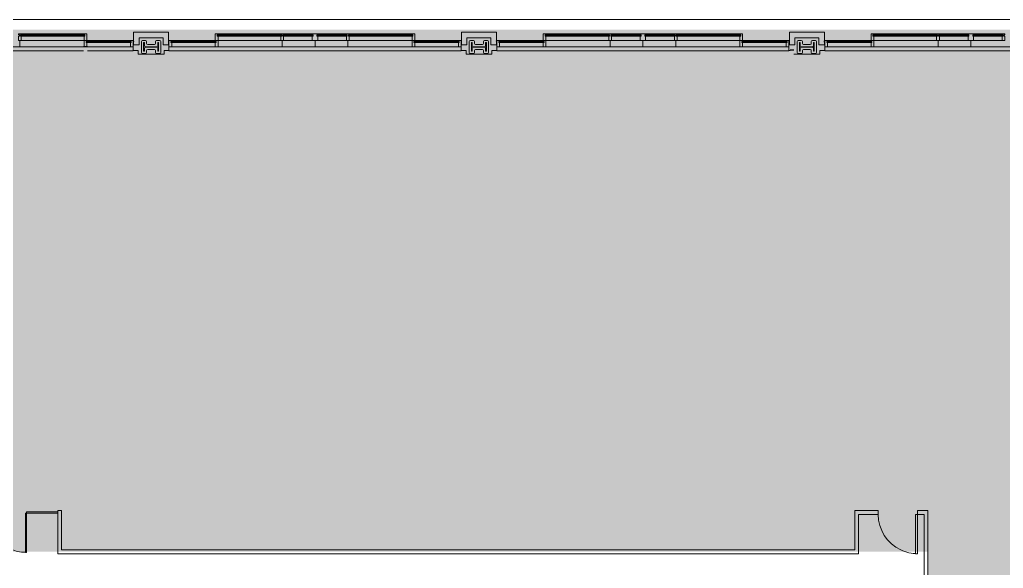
# Model space of a CAD drawing. Header units: inches. Extents: x 1724 to 6154, y -664 to 702.
# Drawn here: x 3129 to 4029, y 200 to 702 of the extents above; entities that cross this region are included whole.
import ezdxf

# ---------------------------------------------------------------- set-up
doc = ezdxf.new("R2010")
doc.units = ezdxf.units.IN
doc.header["$MEASUREMENT"] = 0
for name, color, linetype, lineweight in [('A-DETL-GENF', 92, 'Continuous', 9), ('A-WALL', 250, 'Continuous', 9), ('B-BASE', 250, 'Continuous', 9), ('NABCA_dwg', 8, 'Continuous', 9), ('NB-PART-GWB', 250, 'Continuous', 9), ('NB-ROD-SEAL', 250, 'Continuous', 9), ('NB-WALL-EXT', 250, 'Continuous', 9), ('NB-WIND-EXT', 250, 'Continuous', 9), ('NB-WIND-MULL', 250, 'Continuous', 9), ('NB-WIND-SILL', 250, 'Continuous', 9), ('WB-N-Door', 250, 'Continuous', 9), ('WB-N-Part', 250, 'Continuous', 9)]:
    doc.layers.add(name, color=color, linetype=linetype, lineweight=lineweight)

# ---------------------------------------------------------------- blocks, each defined once
blk = doc.blocks.new('NABCA_dwg_MA-2900-8th-120718_dwg-2391440-New Construction - Test Fit Plan-2421454-Reflected Ceiling Plan')
at = {"layer": 'B-BASE'}
for points in [[(-6865.04, -2569.6), (-6841.38, -2569.6), (-6841.38, -2566.23), (-6836.91, -2566.23), (-6836.91, -2557.68), (-6837.21, -2557.1), (-6837.21, -2549.6), (-6869.21, -2549.6), (-6869.21, -2557.1), (-6869.59, -2557.1), (-6869.59, -2566.23), (-6865.04, -2566.23), (-6865.04, -2569.35)], [(-6565.04, -2569.6), (-6541.38, -2569.6), (-6541.38, -2566.23), (-6536.91, -2566.23), (-6536.91, -2557.68), (-6537.21, -2557.1), (-6537.21, -2549.6), (-6569.21, -2549.6), (-6569.21, -2557.1), (-6569.59, -2557.1), (-6569.59, -2566.23), (-6565.04, -2566.23)], [(-6265.04, -2569.6), (-6241.38, -2569.6), (-6241.38, -2566.23), (-6236.91, -2566.23), (-6236.91, -2557.68), (-6237.21, -2557.1), (-6237.21, -2549.6), (-6269.21, -2549.6), (-6269.21, -2557.1), (-6269.59, -2557.1), (-6269.59, -2566.23), (-6268.54, -2566.23), (-6268.54, -2566.1), (-6265.04, -2566.1), (-6265.04, -2566.23)]]:
    blk.add_hatch(color=256, dxfattribs=at).paths.add_polyline_path(points, flags=0)
at = {"layer": 'A-WALL', "color": 10, "lineweight": 30}
for p, q in [((-6911.45, -2563.1), (-6914.95, -2563.1)), ((-6265.04, -2566.1), (-6268.54, -2566.1))]:
    blk.add_line(p, q, dxfattribs=at)
at = {"layer": 'B-BASE'}
for p, q in [((-6861.03, -2557.1), (-6858.28, -2557.1)), ((-6858.53, -2562.85), (-6847.87, -2562.85)), ((-6847.87, -2563.35), (-6858.53, -2563.35)), ((-6856.28, -2560.85), (-6850.12, -2560.85)), ((-6848.12, -2557.1), (-6845.37, -2557.1)), ((-6561.04, -2557.1), (-6558.29, -2557.1)), ((-6558.54, -2562.85), (-6547.88, -2562.85)), ((-6547.88, -2563.35), (-6558.54, -2563.35)), ((-6556.29, -2560.85), (-6550.13, -2560.85)), ((-6548.13, -2557.1), (-6545.38, -2557.1)), ((-6261.04, -2557.1), (-6258.29, -2557.1)), ((-6258.54, -2562.85), (-6247.88, -2562.85)), ((-6247.88, -2563.35), (-6258.54, -2563.35)), ((-6256.29, -2560.85), (-6250.13, -2560.85)), ((-6248.13, -2557.1), (-6245.38, -2557.1)), ((-6858.28, -2569.1), (-6861.03, -2569.1)), ((-6857.28, -2566.35), (-6857.28, -2568.1)), ((-6850.12, -2565.35), (-6856.28, -2565.35)), ((-6849.12, -2568.1), (-6849.12, -2566.35)), ((-6845.37, -2569.1), (-6848.12, -2569.1)), ((-6558.29, -2569.1), (-6561.04, -2569.1)), ((-6557.29, -2566.35), (-6557.29, -2568.1)), ((-6550.13, -2565.35), (-6556.29, -2565.35)), ((-6549.13, -2568.1), (-6549.13, -2566.35)), ((-6545.38, -2569.1), (-6548.13, -2569.1)), ((-6258.29, -2569.1), (-6261.04, -2569.1)), ((-6257.29, -2566.35), (-6257.29, -2568.1)), ((-6250.13, -2565.35), (-6256.29, -2565.35)), ((-6249.13, -2568.1), (-6249.13, -2566.35)), ((-6245.38, -2569.1), (-6248.13, -2569.1))]:
    blk.add_line(p, q, dxfattribs=at)
at = {"layer": 'B-BASE', "flags": 128}
for points in [[(-5935.21, -3896.6), (-5935.21, -3904.1), (-8374.21, -3904.1), (-8374.21, -2881.08), (-8378.21, -2881.08), (-8378.21, -2538.1), (-5818.21, -2538.1), (-5818.21, -2548.1)], [(-6862.03, -2568.1), (-6862.03, -2558.6), (-6862.03, -2558.1)], [(-6859.28, -2564.1), (-6859.28, -2567.1), (-6860.03, -2567.1), (-6860.03, -2559.1), (-6859.28, -2559.1), (-6859.28, -2562.1)], [(-6857.28, -2558.1), (-6857.28, -2558.6), (-6857.28, -2559.85)], [(-6849.12, -2559.85), (-6849.12, -2558.6), (-6849.12, -2558.1)], [(-6847.12, -2562.1), (-6847.12, -2559.1), (-6846.37, -2559.1), (-6846.37, -2567.1), (-6847.12, -2567.1), (-6847.12, -2564.1)], [(-6844.37, -2558.1), (-6844.37, -2558.6), (-6844.37, -2568.1)], [(-6562.04, -2568.1), (-6562.04, -2558.6), (-6562.04, -2558.1)], [(-6559.29, -2564.1), (-6559.29, -2567.1), (-6560.04, -2567.1), (-6560.04, -2559.1), (-6559.29, -2559.1), (-6559.29, -2562.1)], [(-6557.29, -2558.1), (-6557.29, -2558.6), (-6557.29, -2559.85)], [(-6549.13, -2559.85), (-6549.13, -2558.6), (-6549.13, -2558.1)], [(-6547.13, -2562.1), (-6547.13, -2559.1), (-6546.38, -2559.1), (-6546.38, -2567.1), (-6547.13, -2567.1), (-6547.13, -2564.12)], [(-6544.38, -2558.1), (-6544.38, -2558.6), (-6544.38, -2568.1)], [(-6262.04, -2568.1), (-6262.04, -2558.6), (-6262.04, -2558.1)], [(-6259.29, -2564.1), (-6259.29, -2567.1), (-6260.04, -2567.1), (-6260.04, -2559.1), (-6259.29, -2559.1), (-6259.29, -2562.1)], [(-6257.29, -2558.1), (-6257.29, -2558.6), (-6257.29, -2559.85)], [(-6249.13, -2559.85), (-6249.13, -2558.6), (-6249.13, -2558.1)], [(-6247.13, -2562.1), (-6247.13, -2559.1), (-6246.38, -2559.1), (-6246.38, -2567.1), (-6247.13, -2567.1), (-6247.13, -2564.1)], [(-6244.38, -2558.1), (-6244.38, -2558.6), (-6244.38, -2568.1)]]:
    blk.add_lwpolyline(points, dxfattribs=at)
at = {"layer": 'B-BASE'}
for centre, radius, start, end in [((-6861.03, -2558.1), 1, 90, 180), ((-6858.53, -2562.1), 0.75, 180, 270), ((-6858.53, -2564.1), 0.75, 90, 180), ((-6858.28, -2558.1), 1, 0, 90), ((-6856.28, -2559.85), 1, 180, 270), ((-6850.12, -2559.85), 1, 270, 0), ((-6848.12, -2558.1), 1, 90, 180), ((-6847.87, -2562.1), 0.75, 270, 0), ((-6847.87, -2564.1), 0.75, 0, 90), ((-6845.37, -2558.1), 1, 0, 90), ((-6561.04, -2558.1), 1, 90, 180), ((-6558.54, -2562.1), 0.75, 180, 270), ((-6558.54, -2564.1), 0.75, 90, 180), ((-6558.29, -2558.1), 1, 0, 90), ((-6556.29, -2559.85), 1, 180, 270), ((-6550.13, -2559.85), 1, 270, 0), ((-6548.13, -2558.1), 1, 90, 180), ((-6547.88, -2562.1), 0.75, 270, 0), ((-6547.88, -2564.1), 0.75, 0, 90), ((-6545.38, -2558.1), 1, 0, 90), ((-6261.04, -2558.1), 1, 90, 180), ((-6258.54, -2562.1), 0.75, 180, 270), ((-6258.54, -2564.1), 0.75, 90, 180), ((-6258.29, -2558.1), 1, 0, 90), ((-6256.29, -2559.85), 1, 180, 270), ((-6250.13, -2559.85), 1, 270, 0), ((-6248.13, -2558.1), 1, 90, 180), ((-6247.88, -2562.1), 0.75, 270, 0), ((-6247.88, -2564.1), 0.75, 0, 90), ((-6245.38, -2558.1), 1, 0, 90), ((-6861.03, -2568.1), 1, 180, 270), ((-6858.28, -2568.1), 1, 270, 0), ((-6856.28, -2566.35), 1, 90, 180), ((-6850.12, -2566.35), 1, 0, 90), ((-6848.12, -2568.1), 1, 180, 270), ((-6845.37, -2568.1), 1, 270, 0), ((-6561.04, -2568.1), 1, 180, 270), ((-6558.29, -2568.1), 1, 270, 0), ((-6556.29, -2566.35), 1, 90, 180), ((-6550.13, -2566.35), 1, 0, 90), ((-6548.13, -2568.1), 1, 180, 270), ((-6545.38, -2568.1), 1, 270, 0), ((-6261.04, -2568.1), 1, 180, 270), ((-6258.29, -2568.1), 1, 270, 0), ((-6256.29, -2566.35), 1, 90, 180), ((-6250.13, -2566.35), 1, 0, 90), ((-6248.13, -2568.1), 1, 180, 270), ((-6245.38, -2568.1), 1, 270, 0)]:
    blk.add_arc(centre, radius, start, end, dxfattribs=at)
at = {"layer": 'NB-PART-GWB', "flags": 128}
for points in [[(-6869.58, -2562.1), (-6869.58, -2566.23), (-6865.03, -2566.23), (-6865.03, -2569.6), (-6841.37, -2569.6), (-6841.37, -2566.23), (-6836.83, -2566.23), (-6836.83, -2562.1)], [(-6569.59, -2562.1), (-6569.59, -2566.23), (-6565.04, -2566.23), (-6565.04, -2569.6), (-6541.38, -2569.6), (-6541.38, -2566.23), (-6536.84, -2566.23), (-6536.84, -2562.1)], [(-6269.59, -2562.1), (-6269.59, -2566.23), (-6268.54, -2566.23)], [(-6265.04, -2569.6), (-6241.38, -2569.6), (-6241.38, -2566.23), (-6236.84, -2566.23), (-6236.84, -2562.1)]]:
    blk.add_lwpolyline(points, dxfattribs=at)
at = {"layer": 'NB-ROD-SEAL'}
for centre, start, end in [((-6869.31, -2556.78), 230.02178, 303.35223), ((-6869.31, -2556.92), 230.02178, 303.35223), ((-6869.31, -2557.08), 230.02178, 303.35223), ((-6869.31, -2557.28), 230.02178, 303.35223), ((-6869.31, -2557.5), 230.02178, 303.35223), ((-6837.09, -2556.81), 236.64777, 309.97822), ((-6837.09, -2556.94), 236.64777, 309.97822), ((-6837.09, -2557.11), 236.64777, 309.97822), ((-6837.09, -2557.3), 236.64777, 309.97822), ((-6837.09, -2557.53), 236.64777, 309.97822), ((-6569.31, -2556.78), 230.02178, 303.35223), ((-6569.31, -2556.92), 230.02178, 303.35223), ((-6569.31, -2557.08), 230.02178, 303.35223), ((-6569.31, -2557.28), 230.02178, 303.35223), ((-6569.31, -2557.5), 230.02178, 303.35223), ((-6537.11, -2556.81), 236.64777, 309.97822), ((-6537.11, -2556.94), 236.64777, 309.97822), ((-6537.11, -2557.11), 236.64777, 309.97822), ((-6537.11, -2557.3), 236.64777, 309.97822), ((-6537.11, -2557.53), 236.64777, 309.97822), ((-6269.32, -2556.78), 230.02178, 303.35223), ((-6269.32, -2556.92), 230.02178, 303.35223), ((-6269.32, -2557.08), 230.02178, 303.35223), ((-6269.32, -2557.28), 230.02178, 303.35223), ((-6269.32, -2557.5), 230.02178, 303.35223), ((-6237.11, -2556.81), 236.64777, 309.97822), ((-6237.11, -2556.94), 236.64777, 309.97822), ((-6237.11, -2557.11), 236.64777, 309.97822), ((-6237.11, -2557.3), 236.64777, 309.97822), ((-6237.11, -2557.53), 236.64777, 309.97822)]:
    blk.add_arc(centre, 0.419, start, end, dxfattribs=at)
for centre in [(-6869.32, -2558.21), (-6837.08, -2558.24), (-6569.32, -2558.21), (-6537.09, -2558.24), (-6269.33, -2558.21), (-6237.09, -2558.24)]:
    blk.add_ellipse(centre, major_axis=(0, 0.333), ratio=0.724983, dxfattribs=at)
at = {"layer": 'NB-WALL-EXT', "flags": 128}
for points in [[(-6869.2, -2549.6), (-6837.2, -2549.6), (-6837.2, -2558.6), (-6837.2, -2561.1), (-6842.2, -2561.1), (-6842.2, -2558.6), (-6842.2, -2554.6), (-6864.2, -2554.6), (-6864.2, -2558.6), (-6864.2, -2561.1), (-6869.2, -2561.1), (-6869.2, -2558.6)], [(-6569.21, -2549.6), (-6537.21, -2549.6), (-6537.21, -2558.6), (-6537.21, -2561.1), (-6542.21, -2561.1), (-6542.21, -2558.6), (-6542.21, -2554.6), (-6564.21, -2554.6), (-6564.21, -2558.6), (-6564.21, -2561.1), (-6569.21, -2561.1), (-6569.21, -2558.6)], [(-6269.21, -2549.6), (-6237.21, -2549.6), (-6237.21, -2558.6), (-6237.21, -2561.1), (-6242.21, -2561.1), (-6242.21, -2558.6), (-6242.21, -2554.6), (-6264.21, -2554.6), (-6264.21, -2558.6), (-6264.21, -2561.1), (-6269.21, -2561.1), (-6269.21, -2558.6)]]:
    blk.add_lwpolyline(points, close=True, dxfattribs=at)
at = {"layer": 'NB-WIND-EXT'}
for p, q in [((-6972.7, -2552.1), (-6914.45, -2552.1)), ((-6972.7, -2552.3), (-6913.7, -2552.3)), ((-6972.7, -2552.9), (-6913.7, -2552.9)), ((-6972.7, -2553.1), (-6914.45, -2553.1)), ((-6972.32, -2552.9), (-6972.32, -2552.3)), ((-6914.08, -2552.9), (-6914.08, -2552.3)), ((-6733.7, -2552.3), (-6792.7, -2552.3)), ((-6733.7, -2552.9), (-6792.7, -2552.9)), ((-6792.32, -2552.9), (-6792.32, -2552.3)), ((-6733.7, -2552.1), (-6791.95, -2552.1)), ((-6733.7, -2553.1), (-6791.95, -2553.1)), ((-6734.08, -2552.9), (-6734.08, -2552.3)), ((-6704.95, -2552.1), (-6732.7, -2552.1)), ((-6704.95, -2552.3), (-6732.7, -2552.3)), ((-6704.95, -2552.9), (-6732.7, -2552.9)), ((-6704.95, -2553.1), (-6732.7, -2553.1)), ((-6732.32, -2552.9), (-6732.32, -2552.3)), ((-6705.33, -2552.9), (-6705.33, -2552.3)), ((-6701.45, -2552.1), (-6673.7, -2552.1)), ((-6701.45, -2552.3), (-6673.7, -2552.3)), ((-6701.45, -2552.9), (-6673.7, -2552.9)), ((-6701.45, -2553.1), (-6673.7, -2553.1)), ((-6701.07, -2552.9), (-6701.07, -2552.3)), ((-6674.08, -2552.9), (-6674.08, -2552.3)), ((-6672.7, -2552.1), (-6614.45, -2552.1)), ((-6672.7, -2552.3), (-6613.7, -2552.3)), ((-6672.7, -2552.9), (-6613.7, -2552.9)), ((-6672.7, -2553.1), (-6614.45, -2553.1)), ((-6672.32, -2552.9), (-6672.32, -2552.3)), ((-6614.08, -2552.9), (-6614.08, -2552.3)), ((-6433.71, -2552.3), (-6492.71, -2552.3)), ((-6433.71, -2552.9), (-6492.71, -2552.9)), ((-6492.34, -2552.9), (-6492.34, -2552.3)), ((-6433.71, -2552.1), (-6491.96, -2552.1)), ((-6433.71, -2553.1), (-6491.96, -2553.1)), ((-6434.09, -2552.9), (-6434.09, -2552.3)), ((-6404.96, -2552.1), (-6432.71, -2552.1)), ((-6404.96, -2552.3), (-6432.71, -2552.3)), ((-6404.96, -2552.9), (-6432.71, -2552.9)), ((-6404.96, -2553.1), (-6432.71, -2553.1)), ((-6432.34, -2552.9), (-6432.34, -2552.3)), ((-6405.34, -2552.9), (-6405.34, -2552.3)), ((-6401.46, -2552.1), (-6373.71, -2552.1)), ((-6401.46, -2552.3), (-6373.71, -2552.3)), ((-6401.46, -2552.9), (-6373.71, -2552.9)), ((-6401.46, -2553.1), (-6373.71, -2553.1)), ((-6401.09, -2552.9), (-6401.09, -2552.3)), ((-6374.09, -2552.9), (-6374.09, -2552.3)), ((-6372.71, -2552.1), (-6314.46, -2552.1)), ((-6372.71, -2552.3), (-6313.71, -2552.3)), ((-6372.71, -2552.9), (-6313.71, -2552.9)), ((-6372.71, -2553.1), (-6314.46, -2553.1)), ((-6372.34, -2552.9), (-6372.34, -2552.3)), ((-6314.09, -2552.9), (-6314.09, -2552.3)), ((-6133.71, -2552.3), (-6192.71, -2552.3)), ((-6133.71, -2552.9), (-6192.71, -2552.9)), ((-6192.34, -2552.9), (-6192.34, -2552.3)), ((-6133.71, -2552.1), (-6191.96, -2552.1)), ((-6133.71, -2553.1), (-6191.96, -2553.1)), ((-6134.09, -2552.9), (-6134.09, -2552.3)), ((-6104.96, -2552.1), (-6132.71, -2552.1)), ((-6104.96, -2552.3), (-6132.71, -2552.3)), ((-6104.96, -2552.9), (-6132.71, -2552.9)), ((-6104.96, -2553.1), (-6132.71, -2553.1)), ((-6132.34, -2552.9), (-6132.34, -2552.3)), ((-6105.34, -2552.9), (-6105.34, -2552.3)), ((-6101.46, -2552.1), (-6073.71, -2552.1)), ((-6101.46, -2552.3), (-6073.71, -2552.3)), ((-6101.46, -2552.9), (-6073.71, -2552.9)), ((-6101.46, -2553.1), (-6073.71, -2553.1)), ((-6101.09, -2552.9), (-6101.09, -2552.3)), ((-6074.09, -2552.9), (-6074.09, -2552.3)), ((-6912.7, -2558.3), (-6871.33, -2558.3)), ((-6912.7, -2558.9), (-6871.33, -2558.9)), ((-6911.95, -2558.1), (-6871.33, -2558.1)), ((-6911.95, -2559.1), (-6871.33, -2559.1)), ((-6794.45, -2558.1), (-6835.08, -2558.1)), ((-6793.7, -2558.3), (-6835.08, -2558.3)), ((-6793.7, -2558.9), (-6835.08, -2558.9)), ((-6794.45, -2559.1), (-6835.08, -2559.1)), ((-6612.7, -2558.3), (-6571.33, -2558.3)), ((-6612.7, -2558.9), (-6571.33, -2558.9)), ((-6611.95, -2558.1), (-6571.33, -2558.1)), ((-6611.95, -2559.1), (-6571.33, -2559.1)), ((-6494.46, -2558.1), (-6535.09, -2558.1)), ((-6493.71, -2558.3), (-6535.09, -2558.3)), ((-6493.71, -2558.9), (-6535.09, -2558.9)), ((-6494.46, -2559.1), (-6535.09, -2559.1)), ((-6312.71, -2558.3), (-6271.34, -2558.3)), ((-6312.71, -2558.9), (-6271.34, -2558.9)), ((-6311.96, -2558.1), (-6271.34, -2558.1)), ((-6311.96, -2559.1), (-6271.34, -2559.1)), ((-6194.46, -2558.1), (-6235.09, -2558.1)), ((-6193.71, -2558.3), (-6235.09, -2558.3)), ((-6193.71, -2558.9), (-6235.09, -2558.9)), ((-6194.46, -2559.1), (-6235.09, -2559.1))]:
    blk.add_line(p, q, dxfattribs=at)
at = {"layer": 'NB-WIND-EXT', "flags": 128}
for points in [[(-6912.32, -2558.9), (-6912.32, -2558.6), (-6912.32, -2558.3)], [(-6871.7, -2558.3), (-6871.7, -2558.6), (-6871.7, -2558.9)], [(-6834.7, -2558.3), (-6834.7, -2558.6), (-6834.7, -2558.9)], [(-6794.08, -2558.9), (-6794.08, -2558.6), (-6794.08, -2558.3)], [(-6612.32, -2558.9), (-6612.32, -2558.6), (-6612.32, -2558.3)], [(-6571.7, -2558.3), (-6571.7, -2558.6), (-6571.7, -2558.9)], [(-6534.71, -2558.3), (-6534.71, -2558.6), (-6534.71, -2558.9)], [(-6494.09, -2558.9), (-6494.09, -2558.6), (-6494.09, -2558.3)], [(-6312.34, -2558.9), (-6312.34, -2558.6), (-6312.34, -2558.3)], [(-6271.71, -2558.3), (-6271.71, -2558.6), (-6271.71, -2558.9)], [(-6234.71, -2558.3), (-6234.71, -2558.6), (-6234.71, -2558.9)], [(-6194.09, -2558.9), (-6194.09, -2558.6), (-6194.09, -2558.3)]]:
    blk.add_lwpolyline(points, dxfattribs=at)
at = {"layer": 'NB-WIND-MULL', "flags": 128}
for points in [[(-6973.7, -2553.1), (-6973.7, -2552.1), (-6974.45, -2552.1), (-6974.45, -2551.1), (-6971.95, -2551.1), (-6971.95, -2552.1), (-6972.7, -2552.1), (-6972.7, -2553.1), (-6971.95, -2553.1), (-6971.95, -2557.1), (-6974.45, -2557.1), (-6974.45, -2553.1)], [(-6914.45, -2551.1), (-6914.45, -2552.1), (-6913.7, -2552.1), (-6913.7, -2553.1), (-6914.45, -2553.1), (-6914.45, -2557.1), (-6911.95, -2557.1), (-6911.95, -2551.1)], [(-6791.95, -2551.1), (-6791.95, -2552.1), (-6792.7, -2552.1), (-6792.7, -2553.1), (-6791.95, -2553.1), (-6791.95, -2557.1), (-6794.45, -2557.1), (-6794.45, -2551.1)], [(-6732.7, -2553.1), (-6732.7, -2552.1), (-6731.95, -2552.1), (-6731.95, -2551.1), (-6734.45, -2551.1), (-6734.45, -2552.1), (-6733.7, -2552.1), (-6733.7, -2553.1), (-6734.45, -2553.1), (-6734.45, -2557.1), (-6731.95, -2557.1), (-6731.95, -2553.1)], [(-6704.95, -2553.1), (-6704.95, -2552.1), (-6705.7, -2552.1), (-6705.7, -2551.1), (-6700.7, -2551.1), (-6700.7, -2552.1), (-6701.45, -2552.1), (-6701.45, -2553.1), (-6700.7, -2553.1), (-6700.7, -2557.1), (-6705.7, -2557.1), (-6705.7, -2553.1)], [(-6673.7, -2553.1), (-6673.7, -2552.1), (-6674.45, -2552.1), (-6674.45, -2551.1), (-6671.95, -2551.1), (-6671.95, -2552.1), (-6672.7, -2552.1), (-6672.7, -2553.1), (-6671.95, -2553.1), (-6671.95, -2557.1), (-6674.45, -2557.1), (-6674.45, -2553.1)], [(-6614.45, -2551.1), (-6614.45, -2552.1), (-6613.7, -2552.1), (-6613.7, -2553.1), (-6614.45, -2553.1), (-6614.45, -2557.1), (-6611.95, -2557.1), (-6611.95, -2551.1)], [(-6491.96, -2551.1), (-6491.96, -2552.1), (-6492.71, -2552.1), (-6492.71, -2553.1), (-6491.96, -2553.1), (-6491.96, -2557.1), (-6494.46, -2557.1), (-6494.46, -2551.1)], [(-6432.71, -2553.1), (-6432.71, -2552.1), (-6431.96, -2552.1), (-6431.96, -2551.1), (-6434.46, -2551.1), (-6434.46, -2552.1), (-6433.71, -2552.1), (-6433.71, -2553.1), (-6434.46, -2553.1), (-6434.46, -2557.1), (-6431.96, -2557.1), (-6431.96, -2553.1)], [(-6404.96, -2553.1), (-6404.96, -2552.1), (-6405.71, -2552.1), (-6405.71, -2551.1), (-6400.71, -2551.1), (-6400.71, -2552.1), (-6401.46, -2552.1), (-6401.46, -2553.1), (-6400.71, -2553.1), (-6400.71, -2557.1), (-6405.71, -2557.1), (-6405.71, -2553.1)], [(-6373.71, -2553.1), (-6373.71, -2552.1), (-6374.46, -2552.1), (-6374.46, -2551.1), (-6371.96, -2551.1), (-6371.96, -2552.1), (-6372.71, -2552.1), (-6372.71, -2553.1), (-6371.96, -2553.1), (-6371.96, -2557.1), (-6374.46, -2557.1), (-6374.46, -2553.1)], [(-6314.46, -2551.1), (-6314.46, -2552.1), (-6313.71, -2552.1), (-6313.71, -2553.1), (-6314.46, -2553.1), (-6314.46, -2557.1), (-6311.96, -2557.1), (-6311.96, -2551.1)], [(-6191.96, -2551.1), (-6191.96, -2552.1), (-6192.71, -2552.1), (-6192.71, -2553.1), (-6191.96, -2553.1), (-6191.96, -2557.1), (-6194.46, -2557.1), (-6194.46, -2551.1)], [(-6132.71, -2553.1), (-6132.71, -2552.1), (-6131.96, -2552.1), (-6131.96, -2551.1), (-6134.46, -2551.1), (-6134.46, -2552.1), (-6133.71, -2552.1), (-6133.71, -2553.1), (-6134.46, -2553.1), (-6134.46, -2557.1), (-6131.96, -2557.1), (-6131.96, -2553.1)], [(-6104.96, -2553.1), (-6104.96, -2552.1), (-6105.71, -2552.1), (-6105.71, -2551.1), (-6100.71, -2551.1), (-6100.71, -2552.1), (-6101.46, -2552.1), (-6101.46, -2553.1), (-6100.71, -2553.1), (-6100.71, -2557.1), (-6105.71, -2557.1), (-6105.71, -2553.1)], [(-6073.71, -2553.1), (-6073.71, -2552.1), (-6074.46, -2552.1), (-6074.46, -2551.1), (-6071.96, -2551.1), (-6071.96, -2552.1), (-6072.71, -2552.1), (-6072.71, -2553.1), (-6071.96, -2553.1), (-6071.96, -2557.1), (-6074.46, -2557.1), (-6074.46, -2553.1)], [(-6872.08, -2557.1), (-6872.08, -2558.1), (-6871.33, -2558.1), (-6871.33, -2558.6), (-6871.33, -2559.1), (-6872.08, -2559.1), (-6872.08, -2563.1), (-6869.58, -2563.1), (-6869.58, -2558.6), (-6869.58, -2557.1)], [(-6834.33, -2557.1), (-6834.33, -2558.1), (-6835.08, -2558.1), (-6835.08, -2558.6), (-6835.08, -2559.1), (-6834.33, -2559.1), (-6834.33, -2563.1), (-6836.83, -2563.1), (-6836.83, -2558.6), (-6836.83, -2557.1)], [(-6794.45, -2557.1), (-6794.45, -2558.1), (-6793.7, -2558.1), (-6793.7, -2558.6), (-6793.7, -2559.1), (-6794.45, -2559.1), (-6794.45, -2563.1), (-6791.95, -2563.1), (-6791.95, -2558.6), (-6791.95, -2557.1)], [(-6572.08, -2557.1), (-6572.08, -2558.1), (-6571.33, -2558.1), (-6571.33, -2558.6), (-6571.33, -2559.1), (-6572.08, -2559.1), (-6572.08, -2563.1), (-6569.58, -2563.1), (-6569.58, -2558.6), (-6569.58, -2557.1)], [(-6534.34, -2557.1), (-6534.34, -2558.1), (-6535.09, -2558.1), (-6535.09, -2558.6), (-6535.09, -2559.1), (-6534.34, -2559.1), (-6534.34, -2563.1), (-6536.84, -2563.1), (-6536.84, -2558.6), (-6536.84, -2557.1)], [(-6494.46, -2557.1), (-6494.46, -2558.1), (-6493.71, -2558.1), (-6493.71, -2558.6), (-6493.71, -2559.1), (-6494.46, -2559.1), (-6494.46, -2563.1), (-6491.96, -2563.1), (-6491.96, -2558.6), (-6491.96, -2557.1)], [(-6311.96, -2557.1), (-6311.96, -2558.1), (-6312.71, -2558.1), (-6312.71, -2558.6), (-6312.71, -2559.1), (-6311.96, -2559.1), (-6311.96, -2563.1), (-6314.46, -2563.1), (-6314.46, -2558.6), (-6314.46, -2557.1)], [(-6272.09, -2557.1), (-6272.09, -2558.1), (-6271.34, -2558.1), (-6271.34, -2558.6), (-6271.34, -2559.1), (-6272.09, -2559.1), (-6272.09, -2563.1), (-6269.59, -2563.1), (-6269.59, -2558.6), (-6269.59, -2557.1)], [(-6234.34, -2557.1), (-6234.34, -2558.1), (-6235.09, -2558.1), (-6235.09, -2558.6), (-6235.09, -2559.1), (-6234.34, -2559.1), (-6234.34, -2563.1), (-6236.84, -2563.1), (-6236.84, -2558.6), (-6236.84, -2557.1)], [(-6194.46, -2557.1), (-6194.46, -2558.1), (-6193.71, -2558.1), (-6193.71, -2558.6), (-6193.71, -2559.1), (-6194.46, -2559.1), (-6194.46, -2563.1), (-6191.96, -2563.1), (-6191.96, -2558.6), (-6191.96, -2557.1)]]:
    blk.add_lwpolyline(points, close=True, dxfattribs=at)
for points in [[(-6914.45, -2563.1), (-6914.45, -2558.6), (-6914.45, -2557.1), (-6911.95, -2557.1), (-6911.95, -2558.1), (-6912.7, -2558.1), (-6912.7, -2558.6), (-6912.7, -2559.1), (-6911.95, -2559.1), (-6911.95, -2563.1)], [(-6614.45, -2562.91), (-6614.45, -2558.6), (-6614.45, -2557.1), (-6611.95, -2557.1), (-6611.95, -2558.1), (-6612.7, -2558.1), (-6612.7, -2558.6), (-6612.7, -2559.1), (-6611.95, -2559.1), (-6611.95, -2562.91)]]:
    blk.add_lwpolyline(points, dxfattribs=at)
at = {"layer": 'NB-WIND-SILL'}
for p, q in [((-6971.96, -2551.1), (-6914.45, -2551.1)), ((-6734.45, -2551.1), (-6791.95, -2551.1)), ((-6705.7, -2551.1), (-6731.95, -2551.1)), ((-6700.7, -2551.1), (-6674.45, -2551.1)), ((-6671.96, -2551.1), (-6614.45, -2551.1)), ((-6434.46, -2551.1), (-6491.96, -2551.1)), ((-6405.71, -2551.1), (-6431.96, -2551.1)), ((-6400.71, -2551.1), (-6374.46, -2551.1)), ((-6371.97, -2551.1), (-6314.46, -2551.1)), ((-6134.46, -2551.1), (-6191.96, -2551.1)), ((-6105.71, -2551.1), (-6131.96, -2551.1)), ((-6100.71, -2551.1), (-6074.46, -2551.1)), ((-7134.33, -2563.1), (-6914.95, -2563.1)), ((-6971.96, -2557.1), (-6914.45, -2557.1)), ((-6911.95, -2557.1), (-6872.08, -2557.1)), ((-6911.45, -2563.1), (-6872.08, -2563.1)), ((-6794.45, -2557.1), (-6834.33, -2557.1)), ((-6734.45, -2557.1), (-6791.95, -2557.1)), ((-6705.7, -2557.1), (-6731.95, -2557.1)), ((-6700.7, -2557.1), (-6674.45, -2557.1)), ((-6671.96, -2557.1), (-6614.45, -2557.1)), ((-6611.95, -2557.1), (-6572.08, -2557.1)), ((-6494.46, -2557.1), (-6534.34, -2557.1)), ((-6534.34, -2563.1), (-6272.09, -2563.1)), ((-6434.46, -2557.1), (-6491.96, -2557.1)), ((-6405.71, -2557.1), (-6431.96, -2557.1)), ((-6400.71, -2557.1), (-6374.46, -2557.1)), ((-6371.97, -2557.1), (-6314.46, -2557.1)), ((-6311.96, -2557.1), (-6272.09, -2557.1)), ((-6194.46, -2557.1), (-6234.34, -2557.1)), ((-6234.34, -2563.1), (-5972.09, -2563.1)), ((-6134.46, -2557.1), (-6191.96, -2557.1)), ((-6105.71, -2557.1), (-6131.96, -2557.1)), ((-6100.71, -2557.1), (-6074.46, -2557.1))]:
    blk.add_line(p, q, dxfattribs=at)
at = {"layer": 'NB-WIND-SILL', "flags": 128}
for points in [[(-6973.2, -2557.1), (-6973.2, -2558.6), (-6973.2, -2563.1)], [(-6834.33, -2563.1), (-6611.95, -2563.1), (-6572.08, -2563.1)], [(-6733.2, -2557.1), (-6733.2, -2558.6), (-6733.2, -2563.1)], [(-6703.2, -2557.1), (-6703.2, -2558.6), (-6703.2, -2557.1), (-6703.2, -2558.6), (-6703.2, -2561.1), (-6703.2, -2558.6), (-6703.2, -2563.1)], [(-6673.2, -2557.1), (-6673.2, -2558.6), (-6673.2, -2563.1)], [(-6433.21, -2557.1), (-6433.21, -2558.6), (-6433.21, -2563.07)], [(-6403.21, -2557.1), (-6403.21, -2558.6), (-6403.21, -2557.1), (-6403.21, -2558.6), (-6403.21, -2561.1), (-6403.21, -2558.6), (-6403.21, -2563.1)], [(-6373.21, -2557.1), (-6373.21, -2558.6), (-6373.21, -2563.1)], [(-6133.21, -2557.1), (-6133.21, -2558.6), (-6133.21, -2563.1)], [(-6103.21, -2557.1), (-6103.21, -2558.6), (-6103.21, -2557.1), (-6103.21, -2558.6), (-6103.21, -2561.1), (-6103.21, -2558.6), (-6103.21, -2563.1)], [(-6914.95, -2566.73), (-7136.83, -2566.73), (-7136.83, -2566.23)], [(-6869.58, -2566.23), (-6869.58, -2566.73), (-6911.45, -2566.73)], [(-6569.58, -2566.23), (-6569.58, -2566.73), (-6611.95, -2566.73), (-6836.83, -2566.73), (-6836.83, -2566.23)], [(-6269.59, -2566.23), (-6269.59, -2566.73), (-6536.84, -2566.73), (-6536.84, -2566.23)], [(-5969.59, -2566.23), (-5969.59, -2566.73), (-6236.84, -2566.73), (-6236.84, -2566.23)]]:
    blk.add_lwpolyline(points, dxfattribs=at)
at = {"layer": 'WB-N-Door', "flags": 128}
for points in [[(-6967.2, -3025.85), (-6968.2, -3025.85), (-6968.2, -3023.6), (-6968.2, -2989.85), (-6967.2, -2989.85), (-6967.2, -3023.6)], [(-6153.71, -3027.1), (-6151.96, -3027.1), (-6151.96, -3023.6), (-6151.96, -2991.1), (-6153.71, -2991.1), (-6153.71, -3023.6)]]:
    blk.add_lwpolyline(points, close=True, dxfattribs=at)
at = {"layer": 'WB-N-Door'}
for centre, start, end in [((-6151.96, -2991.1), 180, 244.76444), ((-6967.2, -2989.85), 249.92955, 270), ((-6151.96, -2991.1), 244.76444, 270)]:
    blk.add_arc(centre, 36, start, end, dxfattribs=at)
at = {"layer": 'WB-N-Part', "flags": 128}
blk.add_lwpolyline([(-6205.96, -3023.6), (-6205.96, -2991.1), (-6187.96, -2991.1), (-6187.96, -2987.6), (-6209.46, -2987.6), (-6209.46, -3023.6), (-6935.08, -3023.6), (-6935.08, -2987.6), (-6938.58, -2987.6), (-6938.58, -3023.6), (-6938.58, -3027.1), (-6205.96, -3027.1)], close=True, dxfattribs=at)
for points in [[(-6142.46, -3087.1), (-6142.46, -2987.6), (-6151.96, -2987.6), (-6151.96, -2991.1), (-6145.96, -2991.1), (-6145.96, -3023.6), (-6145.96, -3087.1)], [(-6938.58, -2988.85), (-6967.2, -2988.85), (-6967.2, -2989.85), (-6938.58, -2989.85)]]:
    blk.add_lwpolyline(points, dxfattribs=at)
blk = doc.blocks.new('NABCA_dwg-2391440-Reflected Ceiling Plan')
blk.add_blockref('NABCA_dwg_MA-2900-8th-120718_dwg-2391440-New Construction - Test Fit Plan-2421454-Reflected Ceiling Plan', (10102.48, 3240.5))

msp = doc.modelspace()

# ---------------------------------------------------------------- hatches: boundary and pattern name
at = {"layer": 'A-DETL-GENF'}
h = msp.add_hatch(color=9, dxfattribs=at)
h.paths.add_polyline_path([(4155.65, -656.64), (4227.27, -656.64), (4227.27, -625.6), (4226.77, -625.6), (4226.77, -614.1), (4238.9, -614.1), (4238.9, -630.43), (4255.6, -630.43), (4255.6, -645.98), (4344.65, -645.98), (4344.65, -656.1), (4344.27, -656.1), (4344.27, -656.64), (4523.27, -656.64), (4523.27, 227.4), (4521.65, 227.4), (4521.65, 226.9), (4512.65, 226.9), (4512.65, 279.65), (4498.65, 279.65), (4498.65, 285.65), (4502.27, 285.65), (4502.27, 289.15), (4498.65, 289.15), (4498.65, 295.15), (4512.65, 295.15), (4512.65, 347.9), (4522.77, 347.9), (4522.77, 347.4), (4523.27, 347.4), (4523.27, 693.36), (2951.02, 693.36), (2951.02, 690.9), (2965.27, 690.9), (2965.28, 683.4), (2965.57, 682.82), (2965.57, 674.27), (2961.1, 674.27), (2961.1, 670.9), (2951.02, 670.9), (2951.02, 216.9), (3031.16, 216.9), (3031.16, 215.4), (3960.02, 215.4), (3960.02, 129.86), (3958.27, 129.86), (3958.27, 128.36), (3960.02, 128.36), (3960.02, 43.36), (3958.82, 43.36), (3958.82, 35.36), (3960.02, 35.36), (3960.02, -118.6), (3767.91, -118.64), (3767.91, -176.64), (4031.27, -176.64), (4031.27, -656.64), (4137.44, -656.64)], flags=0)
h.paths.add_polyline_path([(4167.27, -656.1), (4133.27, -656.1), (4133.27, -648.6), (4132.9, -648.6), (4132.9, -639.48), (4137.44, -639.48), (4137.44, -633.43), (4155.65, -633.43), (4155.65, -614.01), (4167.65, -614.01), (4167.65, -625.6), (4167.27, -625.6), (4167.27, -648.6)], flags=0)
h.paths.add_polyline_path([(4516.57, -650.1), (4496.9, -650.1), (4496.9, -630.1), (4516.77, -630.1), (4516.77, -650.1)], flags=0)
h.paths.add_polyline_path([(2286.86, -118.6), (2286.99, -118.6), (2286.99, -118.54), (2286.86, -118.54), (2286.86, -114.04), (2286.99, -114.04), (2286.99, -113.98), (2340.61, -113.98), (2340.61, 53.4), (2244.61, 53.4), (2244.61, -113.98), (2250.99, -113.98), (2250.99, -118.6)], flags=0)
h.paths.add_polyline_path([(2404.27, -118.6), (2404.24, -114.04), (2462.31, -114.04), (2462.27, 124.4), (2362.27, 124.4), (2362.27, -114.04), (2368.24, -114.04), (2368.27, -118.6), (2404.24, -118.6)], flags=0)
h.paths.add_polyline_path([(2525.57, -118.6), (2551.01, -118.6), (2551.01, -115.95), (2545.01, -115.95), (2545.01, -111.33), (2551.01, -111.33), (2551.01, -102.2), (2544.99, -102.2), (2544.99, -97.58), (2563.01, -97.58), (2563.01, -87.48), (2705.66, -87.48), (2705.66, 97.9), (2662.66, 97.9), (2662.66, 109.27), (2503.01, 109.27), (2503.01, -97.58), (2508.99, -97.58), (2508.99, -102.2), (2503.01, -102.2), (2503.01, -111.33), (2509.05, -111.33), (2509.05, -111.39), (2509.11, -111.39), (2509.11, -115.89), (2508.96, -115.89), (2508.96, -115.95), (2499.76, -115.95), (2499.76, -118.6), (2508.96, -118.6)], flags=0)
h.paths.add_polyline_path([(2907.29, -118.6), (2907.29, -100.6), (2859.29, -100.6), (2859.29, -118.6), (2894.64, -118.6)], flags=0)
h.paths.add_polyline_path([(2767.91, -118.6), (2767.91, -113.98), (2786.66, -113.98), (2786.66, -87.91), (2791.91, -87.91), (2791.91, -109.98), (2854.66, -109.98), (2854.66, -81.98), (2894.64, -81.98), (2894.64, 50.75), (2868.64, 50.75), (2868.64, 56), (2894.64, 56), (2894.64, 148.77), (2725.91, 148.77), (2725.91, -27.98), (2791.91, -27.98), (2791.91, -51.89), (2786.66, -51.89), (2786.66, -33.23), (2725.91, -33.23), (2725.91, -113.98), (2731.91, -113.98), (2731.91, -118.6)], flags=0)
h.paths.add_polyline_path([(2487.13, -118.6), (2487.13, -110.35), (2470.4, -110.35), (2470.4, -118.6), (2475.51, -118.6)], flags=0)
h.paths.add_polyline_path([(3687.17, -118.6), (3688.34, -118.6), (3687.17, -117.29), (3685.76, -118.6), (3686, -118.6)], flags=0)
h.paths.add_polyline_path([(3955.4, -113.98), (3955.4, 34.04), (3949.4, 34.04), (3949.4, 38.66), (3955.4, 38.66), (3955.4, 148.77), (3949.4, 148.77), (3949.4, 153.4), (3913.4, 153.4), (3913.4, 148.77), (3859.4, 148.77), (3859.4, 38.66), (3913.4, 38.66), (3913.4, 34.1), (3859.4, 34.04), (3859.4, -113.98), (3862.07, -113.98)], flags=0)
h.paths.add_polyline_path([(3304.99, -113.98), (3497.75, -113.98), (3497.75, 36.77), (3431.75, 36.77), (3431.75, 71.94), (3437, 72.02), (3437, 70.39), (3437.07, 70.39), (3437.07, 42.02), (3497.75, 42.02), (3497.75, 148.77), (3491.75, 148.77), (3491.75, 153.4), (3454.41, 153.4), (3454.41, 149.9), (3455.75, 149.9), (3455.75, 148.77), (3437, 148.77), (3437, 144.14), (3437.07, 144.14), (3437.07, 106.39), (3432.57, 106.39), (3432.57, 108.02), (3431.83, 108.02), (3431.75, 144.77), (3362.99, 144.77), (3362.99, 118.77), (3304.99, 118.77), (3304.99, -7.98), (3370.99, -7.98), (3370.99, -13.23), (3304.99, -13.23), (3304.99, -96.6)], flags=0)
h.paths.add_polyline_path([(4152.77, -113.6), (4119.32, -113.6), (4119.32, -77.9), (4152.77, -77.9), (4152.77, -110.1)], flags=0)
h.paths.add_polyline_path([(4498.65, -110.35), (4498.65, -94.85), (4511.64, -94.85), (4511.64, -110.35)], flags=0)
h.paths.add_polyline_path([(4147.77, -109.43), (4147.77, -82.11), (4122.94, -82.11), (4122.94, -109.43)], flags=0)
h.paths.add_polyline_path([(2661.31, -105.1), (2705.66, -105.1), (2705.66, -93.1), (2661.31, -93.1)], flags=0)
h.paths.add_polyline_path([(2567.13, -105.1), (2637.17, -105.1), (2637.17, -93.1), (2567.13, -93.1), (2567.13, -102.14)], flags=0)
h.paths.add_polyline_path([(2960.21, -99.6), (3029.66, -99.6), (3029.66, -57.6), (3034.66, -57.6), (3034.66, -15.6), (3029.66, -15.6), (3029.66, 15.4), (2929.28, 15.4), (2929.28, -99.6)], flags=0)
h.paths.add_polyline_path([(3168.91, -96.6), (3269.28, -96.6), (3269.28, 15.4), (3168.91, 15.4), (3168.91, -15.6), (3163.91, -15.6), (3163.91, -57.6), (3168.91, -57.6)], flags=0)
h.paths.add_polyline_path([(2499.51, -94.08), (2499.51, -16.69), (2475.51, -16.69), (2475.51, -94.08), (2487.13, -94.08)], flags=0)
h.paths.add_polyline_path([(3716.92, -90.6), (3720.65, -90.6), (3720.65, -24.6), (3696.65, -24.6), (3696.65, -90.6), (3705.75, -90.6)], flags=0)
h.paths.add_polyline_path([(3538.52, -90.6), (3538.52, -36.6), (3521.5, -36.6), (3521.5, -90.6)], flags=0)
h.paths.add_polyline_path([(3836.15, -89.6), (3836.15, 148.9), (3771.66, 148.9), (3771.66, 153.4), (3740.45, 153.4), (3740.16, 148.9), (3736.15, 148.9), (3736.15, -89.6), (3788.39, -89.6)], flags=0)
h.paths.add_polyline_path([(3624.78, -74.48), (3693.15, -74.48), (3693.15, 131.37), (3687.2, 131.37), (3687.2, 131.5), (3687.13, 131.5), (3687.13, 136), (3693.2, 136), (3693.2, 146.12), (3687.18, 146.12), (3687.2, 150.75), (3693.2, 150.75), (3693.2, 153.4), (3645.2, 153.4), (3645.2, 150.75), (3651.18, 150.75), (3651.15, 146.12), (3645.2, 146.12), (3645.2, 136), (3651.2, 136), (3651.2, 131.37), (3633.2, 131.37), (3633.2, 122.27), (3518, 122.27), (3518, -32.27), (3542.02, -32.27), (3542.02, -74.48), (3624.47, -74.48)], flags=0)
h.paths.add_polyline_path([(3720.65, -21.1), (3727.15, -21.1), (3727.15, 46.34), (3698.08, 46.34), (3698.08, -21.1)], flags=0)
h.paths.add_polyline_path([(2470.4, -13.19), (2498.17, -13.19), (2498.17, 55.93), (2470.4, 55.93), (2470.4, 25.41)], flags=0)
h.paths.add_polyline_path([(2929.28, 19.4), (3029.66, 19.4), (3029.66, 50.4), (3034.66, 50.4), (3034.66, 92.4), (3029.66, 92.4), (3029.66, 131.4), (2929.28, 131.4), (2929.28, 50.4)], flags=0)
h.paths.add_polyline_path([(3168.91, 19.4), (3269.28, 19.4), (3269.28, 131.4), (3168.91, 131.4), (3168.91, 92.4), (3163.91, 92.4), (3163.91, 50.4), (3168.91, 50.4)], flags=0)
h.paths.add_polyline_path([(3696.65, 49.84), (3720.65, 49.84), (3720.65, 127.87), (3696.65, 127.87), (3696.65, 62.77)], flags=0)
h.paths.add_polyline_path([(2475.51, 59.43), (2499.51, 59.43), (2499.51, 125.36), (2473.27, 125.36), (2473.27, 59.43)], flags=0)
h.paths.add_polyline_path([(2666.16, 101.4), (2702.16, 101.4), (2702.16, 125.4), (2666.16, 125.4), (2666.16, 102.61)], flags=0)
h.paths.add_polyline_path([(4122.94, 114.85), (4119.32, 114.85), (4119.32, 149.23), (4152.77, 149.23), (4152.77, 114.85), (4144.24, 114.85)], flags=0)
h.paths.add_polyline_path([(2503.01, 114.9), (2639.47, 114.9), (2639.47, 126.9), (2503.01, 126.9), (2503.01, 118.95)], flags=0)
h.paths.add_polyline_path([(4122.94, 118.35), (4147.77, 118.35), (4147.77, 144.23), (4122.94, 144.23), (4122.94, 118.95)], flags=0)
h.paths.add_polyline_path([(3629.07, 127.9), (3629.07, 139.9), (3559.03, 139.9), (3559.03, 127.9), (3624.47, 127.9)], flags=0)
h.paths.add_polyline_path([(3539.55, 127.9), (3539.55, 139.9), (3507.71, 139.9), (3507.71, 127.9), (3518, 127.9)], flags=0)
h.paths.add_polyline_path([(3310.36, 134.4), (3358.11, 134.4), (3358.36, 153.4), (3310.36, 153.4), (3310.36, 144.77)], flags=0)
h.paths.add_polyline_path([(3727.15, 145.15), (3727.15, 153.4), (3709.03, 153.4), (3709.03, 145.15), (3720.65, 145.15)], flags=0)
h.paths.add_polyline_path([(3493.41, 149.9), (3493.41, 153.4), (3491.91, 153.4), (3491.91, 149.9)], flags=0)
h.paths.add_polyline_path([(2565.29, 153.15), (2565.29, 153.4), (2342.61, 153.4), (2342.61, 153.15), (2555.27, 153.15)], flags=0)
h.paths.add_polyline_path([(4224.27, 637.9), (4223.9, 637.9), (4223.9, 649.4), (4224.27, 649.4), (4224.27, 692.4), (4344.27, 692.4), (4344.27, 690.9), (4344.77, 690.9), (4344.77, 680.77), (4253.81, 680.77), (4253.81, 670.35), (4235.9, 670.35), (4235.9, 641.4), (4234.77, 641.4), (4234.77, 637.9)], flags=0)
h.paths.add_polyline_path([(4164.77, 637.9), (4154.15, 637.9), (4154.15, 670.9), (4134.44, 670.9), (4134.44, 674.27), (4132.9, 674.27), (4132.9, 683.4), (4133.27, 683.4), (4133.27, 692.4), (4164.27, 692.4), (4164.27, 649.4), (4164.77, 649.4), (4164.77, 641.4)], flags=0)
h.paths.add_polyline_path([(4496.71, 667.9), (4493.9, 667.9), (4493.9, 684.9), (4516.77, 684.9), (4516.77, 667.9), (4508.87, 667.9)], flags=0)
h.paths.add_polyline_path([(3237.44, 670.9), (3237.44, 674.27), (3232.9, 674.27), (3232.9, 683.4), (3233.27, 683.42), (3233.27, 690.9), (3265.27, 690.9), (3265.27, 683.4), (3265.57, 682.82), (3265.57, 674.27), (3261.1, 674.27), (3261.1, 670.9)], flags=0)
h.paths.add_polyline_path([(3861.1, 670.9), (3837.44, 670.9), (3837.44, 674.4), (3833.94, 674.4), (3833.94, 674.27), (3832.9, 674.27), (3832.9, 683.4), (3833.27, 683.4), (3833.27, 690.9), (3865.27, 690.9), (3865.27, 683.4), (3865.57, 682.82), (3865.57, 674.27), (3861.1, 674.27)], flags=0)
h.paths.add_polyline_path([(3561.1, 670.9), (3537.44, 670.9), (3537.44, 674.27), (3532.9, 674.27), (3532.9, 683.4), (3533.27, 683.4), (3533.27, 690.9), (3565.27, 690.9), (3565.27, 683.4), (3565.57, 682.82), (3565.57, 674.27), (3561.1, 674.27)], flags=0)

# ---------------------------------------------------------------- block references
at = {"layer": 'NABCA_dwg', "color": 250}
msp.add_blockref('NABCA_dwg-2391440-Reflected Ceiling Plan', (0, 0), dxfattribs=at)

doc.saveas('drawing.dxf')
